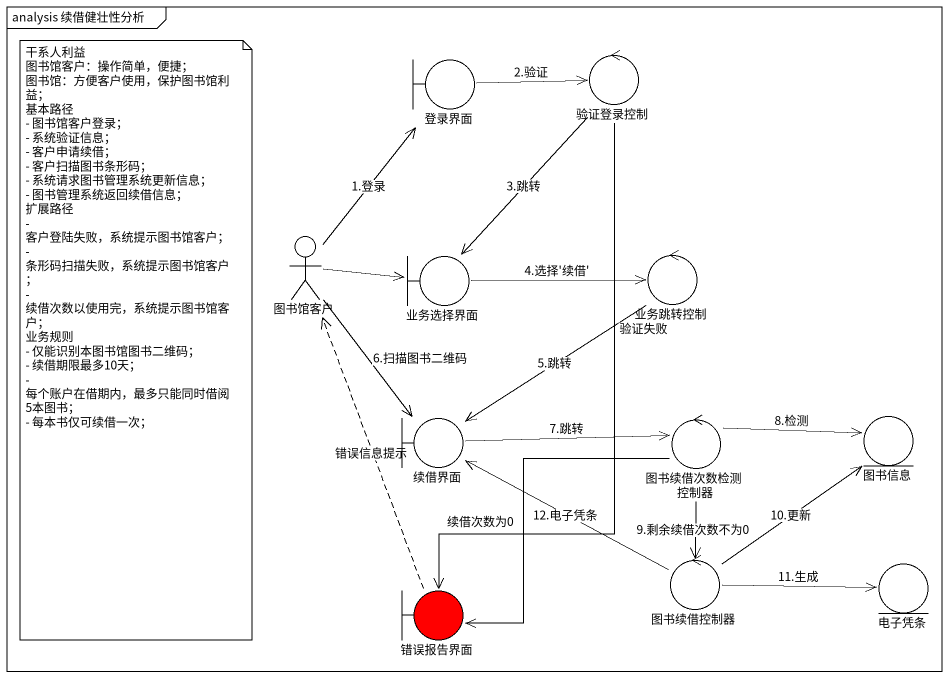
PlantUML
@startuml
mainframe analysis 续借健壮性分析
boundary 登录界面
control 验证登录控制
actor 图书馆客户
boundary 业务选择界面
control 业务跳转控制
boundary 续借界面
control 图书续借次数检测控制器
entity 图书信息
control 图书续借控制器
entity 电子凭条
boundary 错误报告界面 #FF0000
登录界面 -right-> 验证登录控制 : 2.验证
验证登录控制 --> 业务选择界面 : 3.跳转
验证登录控制 --> 错误报告界面 : 验证失败
图书馆客户 -up-> 登录界面 : 1.登录
图书馆客户 -right-> 业务选择界面
图书馆客户 --> 续借界面 : 6.扫描图书二维码
业务选择界面 -right-> 业务跳转控制 : 4.选择'续借'
业务跳转控制 --> 续借界面 : 5.跳转
续借界面 -right-> 图书续借次数检测控制器 : 7.跳转
图书续借次数检测控制器 -right-> 图书信息 : 8.检测
图书续借次数检测控制器 --> 图书续借控制器 : 9.剩余续借次数不为0
图书续借次数检测控制器 --> 错误报告界面 : 续借次数为0
图书续借控制器 -left-> 续借界面 : 12.电子凭条
图书续借控制器 -up-> 图书信息 : 10.更新
图书续借控制器 -right-> 电子凭条 : 11.生成
错误报告界面 .up.> 图书馆客户 : 错误信息提示
note as N1
  干系人利益
  图书馆客户：操作简单，便捷；
  图书馆：方便客户使用，保护图书馆利益；
  基本路径
  - 图书馆客户登录；
  - 系统验证信息；
  - 客户申请续借；
  - 客户扫描图书条形码；
  - 系统请求图书管理系统更新信息；
  - 图书管理系统返回续借信息；
  扩展路径
  - 客户登陆失败，系统提示图书馆客户；
  - 条形码扫描失败，系统提示图书馆客户；
  - 续借次数以使用完，系统提示图书馆客户；
  业务规则
  - 仅能识别本图书馆图书二维码；
  - 续借期限最多10天；
  - 每个账户在借期内，最多只能同时借阅5本图书；
  - 每本书仅可续借一次；
end note
@enduml
